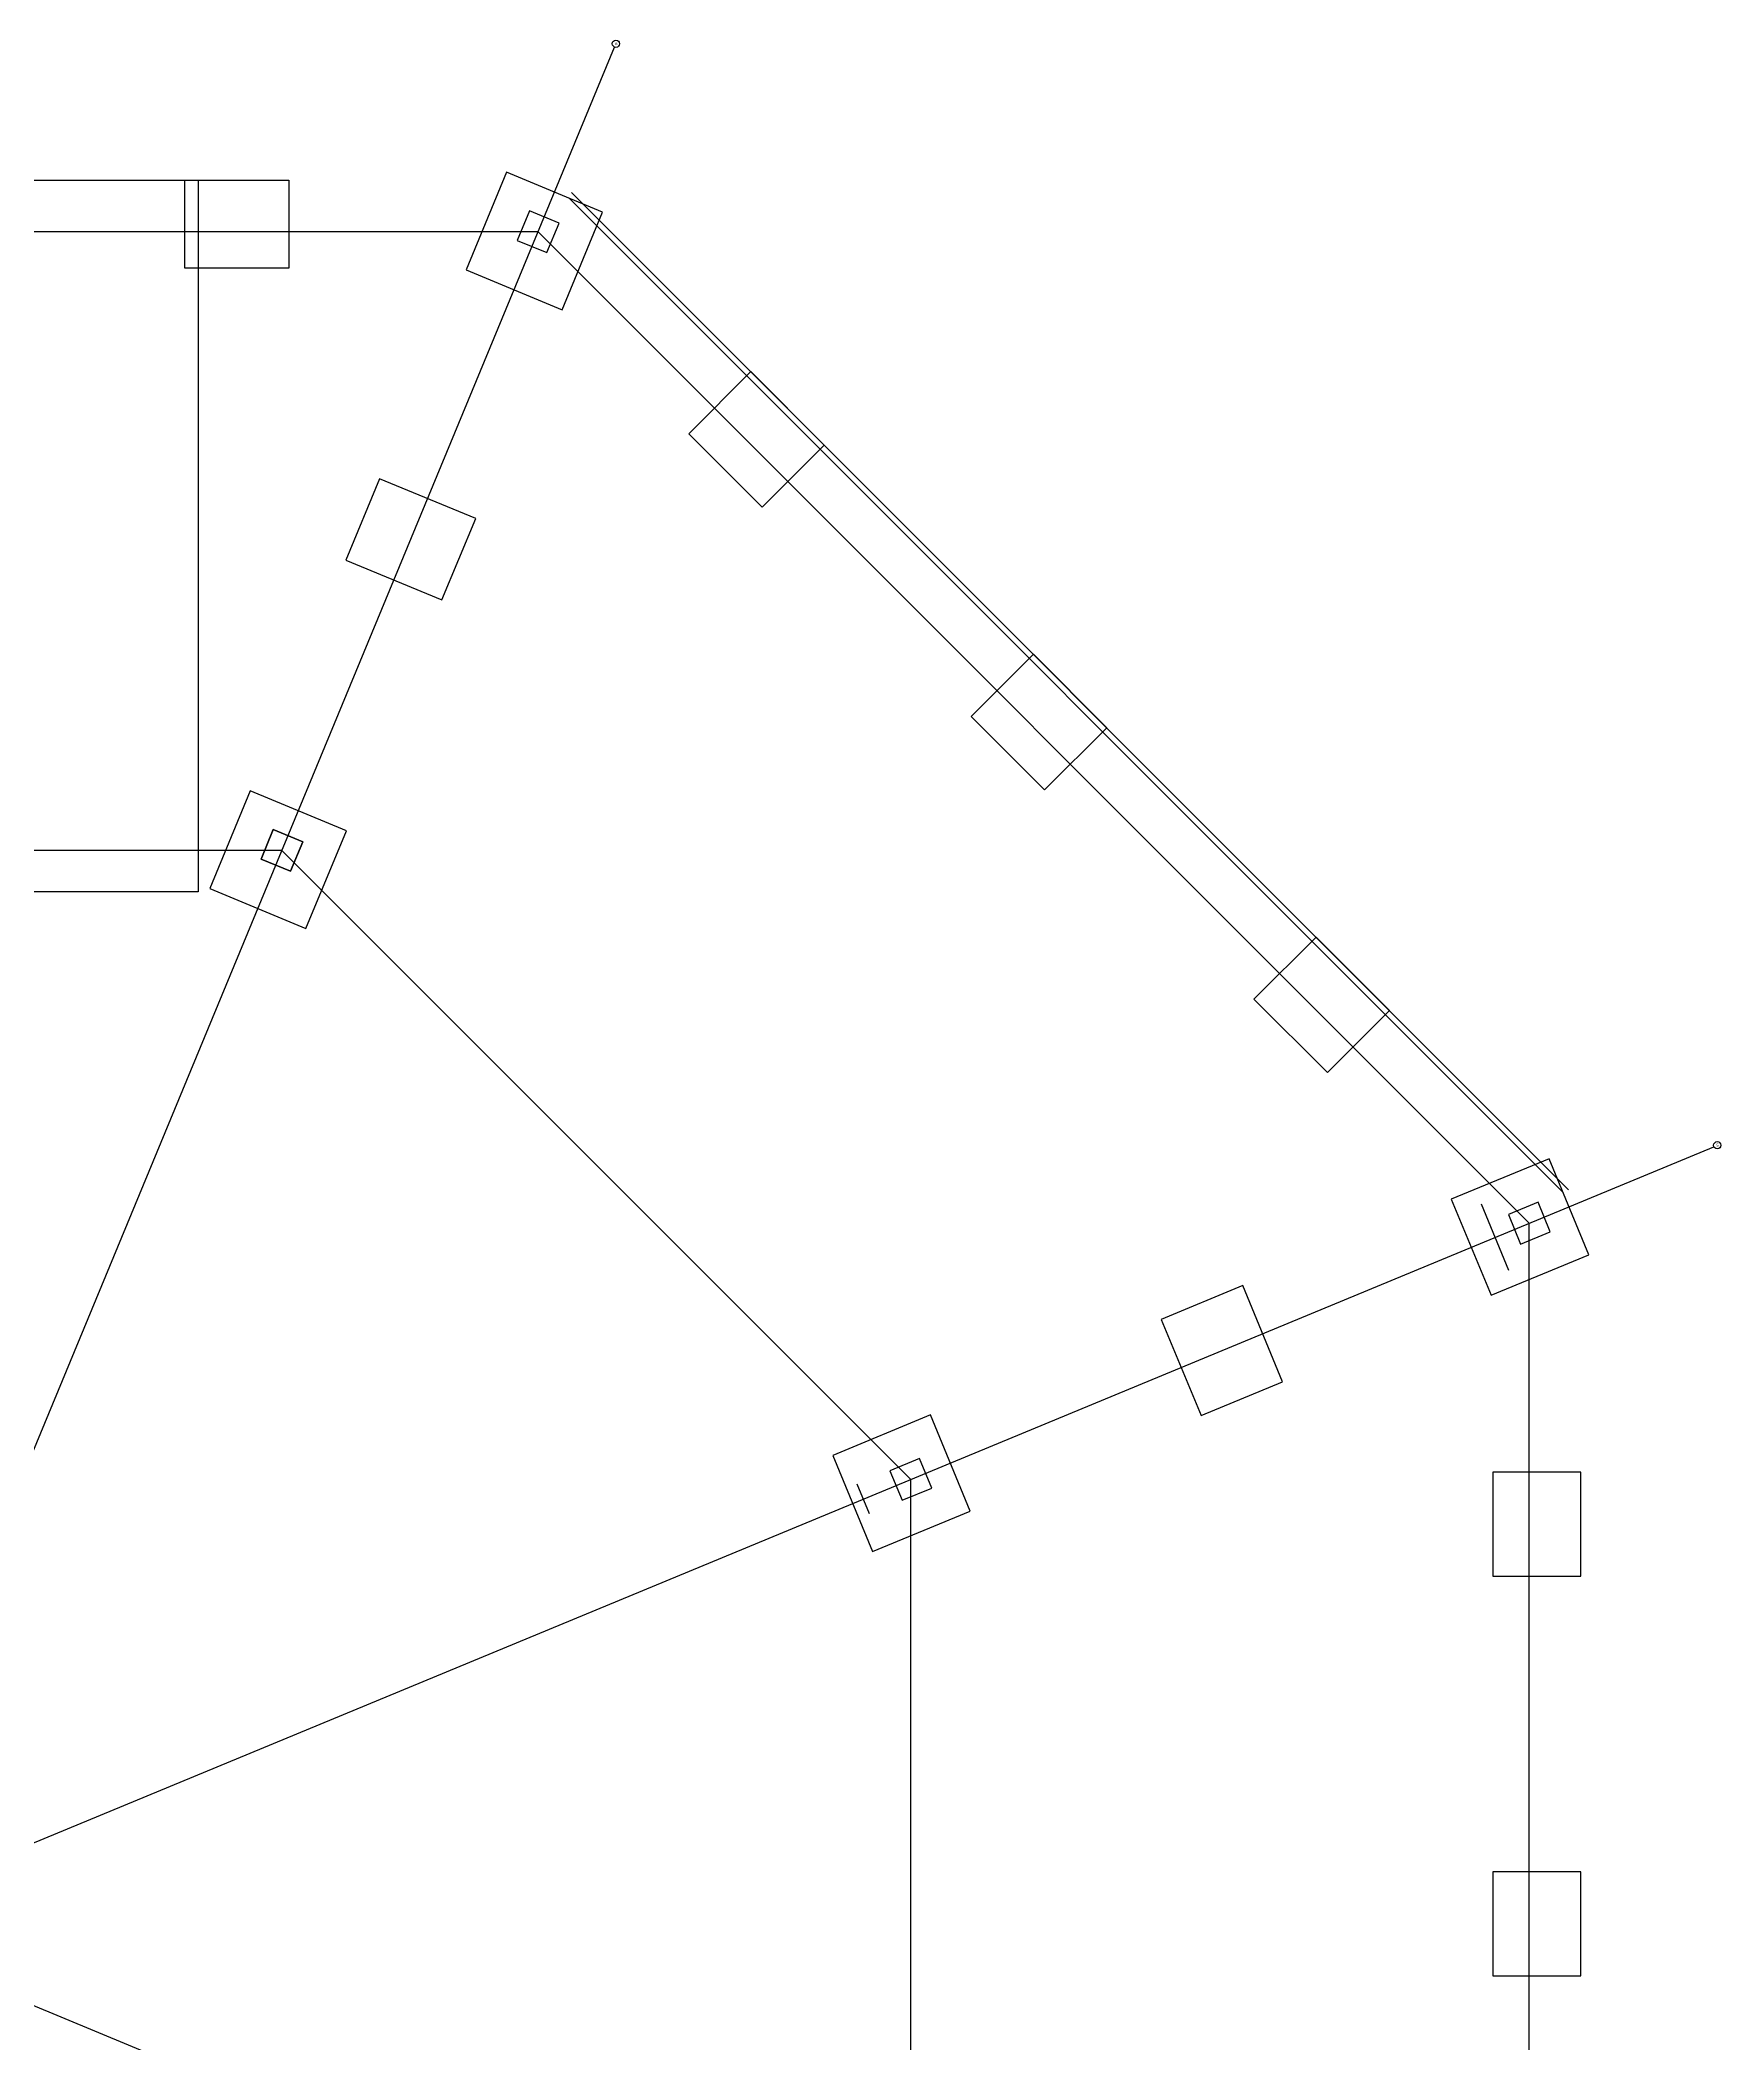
# Model space of a CAD drawing. Header units: millimetres. Extents: x 574 to 19426, y 10574 to 29426.
# Drawn here: x 11015 to 19426, y 19401 to 29426 of the extents above; entities that cross this region are included whole.
import ezdxf

# ---------------------------------------------------------------- set-up
doc = ezdxf.new("R2010")
doc.units = ezdxf.units.MM
doc.layers.add('Сетка осей', color=84, linetype='Continuous')
doc.layers.add('Стандарт', color=252, linetype='Continuous')
doc.styles.add('+ACGI3AC0', font='txt.shx', dxfattribs={"height": 15})

msp = doc.modelspace()

# ---------------------------------------------------------------- linework, layer by layer
at = {"layer": 'Сетка осей'}
for q in [(13890, 29391), (19391, 23890), (19391, 16110)]:
    msp.add_line((10000, 20000), q, dxfattribs=at)
at = {"layer": 'Сетка осей', "linetype": 'Continuous'}
for centre in [(13897, 29408), (13897, 29408), (19408, 23897), (19408, 23897), (19408, 23897)]:
    msp.add_circle(centre, 18.2, dxfattribs=at)
at = {"layer": 'Стандарт', "elevation": -345}
for points in [[(8206, 28725), (11806, 28725), (11806, 25165), (8206, 25165)], [(6493, 28467), (1533, 23507), (1533, 16493), (6493, 11533), (13507, 11533), (18467, 16493), (18467, 23507), (13507, 28467)], [(7775, 25372), (4628, 22225), (4628, 17775), (7775, 14628), (12225, 14628), (15372, 17775), (15372, 22225), (12225, 25372)]]:
    msp.add_lwpolyline(points, close=True, dxfattribs=at)
at = {"layer": 'Стандарт', "color": 5, "lineweight": 30, "elevation": -345}
for points in [[(12260, 28725), (12260, 28285), (11740, 28285), (11740, 28725)], [(13349, 28765), (13147, 28276), (13627, 28077), (13830, 28566)], [(13349, 28765), (13147, 28276), (13627, 28077), (13830, 28566)], [(14572, 27768), (14261, 27457), (14628, 27089), (14939, 27400)], [(12714, 27232), (12546, 26825), (13026, 26626), (13195, 27033)], [(12714, 27232), (12546, 26825), (13026, 26626), (13195, 27033)], [(15986, 26354), (15675, 26042), (16042, 25675), (16354, 25986)], [(12067, 25670), (11865, 25181), (12345, 24982), (12548, 25471)], [(12067, 25670), (11865, 25181), (12345, 24982), (12548, 25471)], [(17400, 24939), (17089, 24628), (17457, 24261), (17768, 24572)], [(18566, 23830), (18077, 23627), (18276, 23147), (18765, 23349)], [(17033, 23195), (16626, 23026), (16825, 22546), (17232, 22714)], [(15471, 22548), (14982, 22345), (15181, 21865), (15670, 22067)], [(18285, 21742), (18725, 21742), (18725, 22262), (18285, 22262)], [(18285, 19742), (18725, 19742), (18725, 20262), (18285, 20262)]]:
    msp.add_lwpolyline(points, close=True, dxfattribs=at)
at = {"layer": 'Стандарт', "color": 3, "lineweight": 30, "elevation": -345}
for points in [[(13464, 28572), (13403, 28424), (13551, 28363), (13612, 28511)], [(12182, 25477), (12121, 25329), (12269, 25268), (12330, 25416)], [(12182, 25477), (12121, 25329), (12269, 25268), (12330, 25416)], [(12330, 25416), (12269, 25268), (12121, 25329), (12182, 25477)], [(18511, 23612), (18363, 23551), (18424, 23403), (18572, 23464)], [(15416, 22330), (15268, 22269), (15329, 22121), (15477, 22182)]]:
    msp.add_lwpolyline(points, close=True, dxfattribs=at)
at = {"layer": 'Стандарт', "elevation": -345}
for points in [[(18635, 23663), (13663, 28635)], [(18664, 23675), (13675, 28664)], [(18365, 23270), (18228, 23603)], [(15165, 22053), (15104, 22201)]]:
    msp.add_lwpolyline(points, dxfattribs=at)

# ---------------------------------------------------------------- texts
at = {"layer": 'Сетка осей', "style": '+ACGI3AC0'}
for s, p in [('6', (13893, 29401)), ('5', (19403, 23890))]:
    msp.add_text(s, height=15, dxfattribs=at).set_placement(p)

doc.saveas('drawing.dxf')
